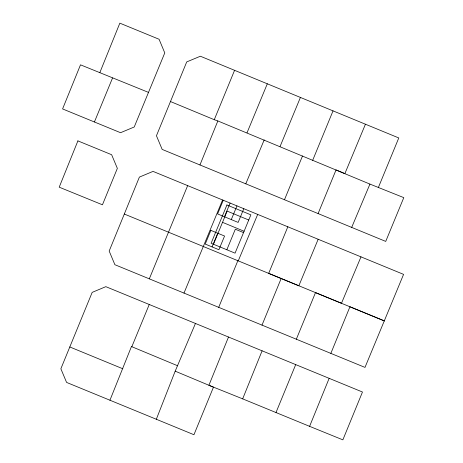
<?xml version="1.0" encoding="UTF-8"?>
<svg xmlns="http://www.w3.org/2000/svg" width="463" height="463" viewBox="0 0 463 463"><rect width="100%" height="100%" fill="white"/><g stroke="black" fill="none" stroke-linecap="round" stroke-linejoin="round"><path stroke-width="0.69" d="M109.945 400.223L131.451 346.55L131.833 346.7L149.248 304.492M175.193 371.164L213.466 387.172L193.945 434.728L156.326 419.264L175.193 371.164L195.455 323.452M99.788 72.732L119.842 23.15L159.081 39.262L164.77 52.915L134.235 126.989L120.548 132.707L62.586 108.927L80.504 64.826L148.507 92.397M228.508 337.018L208.9 385.291L242.664 398.857L262.099 350.815L105.83 286.666L92.178 292.379L60.867 368.768L66.585 382.421L156.326 419.264M199.958 164.961L217.847 120.947L369.937 184.095L403.788 197.632L385.725 241.408L162.166 149.41L156.448 135.757L186.716 61.92L200.369 56.231L398.782 137.951L378.468 187.266M124.31 214.039L139.386 177.103L153.039 171.391L403.58 274.374L364.989 367.402L114.893 264.714L109.175 251.062L124.31 214.039L384.417 320.934L349.941 306.772L330.842 353.396M329.152 378.335L362.471 392.016L342.863 439.85L309.602 426.342L329.152 378.335L262.099 350.815M94.429 121.954L112.555 77.946M170.488 101.547L214.265 119.703L234.579 70.301M149.312 278.848L187.665 185.605M218.704 307.339L237.866 260.686M284.485 199.732L302.495 155.99M312.681 160.314L333.03 110.877M287.836 226.777L268.673 273.367L298.855 285.775L318.162 239.273M262.006 325.136L281.168 278.489M318.104 213.565L336.051 169.909L344.877 173.613L365.434 124.206M296.337 339.205L315.5 292.616L341.474 303.282L360.99 256.867M242.664 398.857L275.989 412.545L295.712 364.589M247.022 132.794L267.307 83.809M222.587 199.97L183.99 293.091M223.253 200.248L217.604 213.935L238.138 222.414L243.787 208.726M224.451 216.765L230.099 203.072M212.066 246.901L217.72 233.207M213.478 244.238L227.154 211.116L248.747 220.006M231.292 219.589L236.946 205.902M226.847 249.76L235.326 229.226L243.538 232.617M280.074 146.482L300.423 97.433M238.254 260.866L257.683 214.427M245.778 183.828L264.199 139.907M351.689 227.397L369.937 184.095M214.265 119.703L217.847 120.947M275.989 412.545L309.602 426.342M69.815 346.966L122.828 368.768M222.524 222.338L244.099 231.251M131.451 346.55L177.74 365.805M77.9 140.885L59.212 187.174L102.45 204.796L117.353 168.37L111.635 154.717L77.9 140.885M210.873 230.383L205.225 244.07L218.912 249.725L224.561 236.037L210.873 230.383M226.934 204.964L211.116 243.266L235.059 253.151L250.871 214.849L226.934 204.964"/></g></svg>
